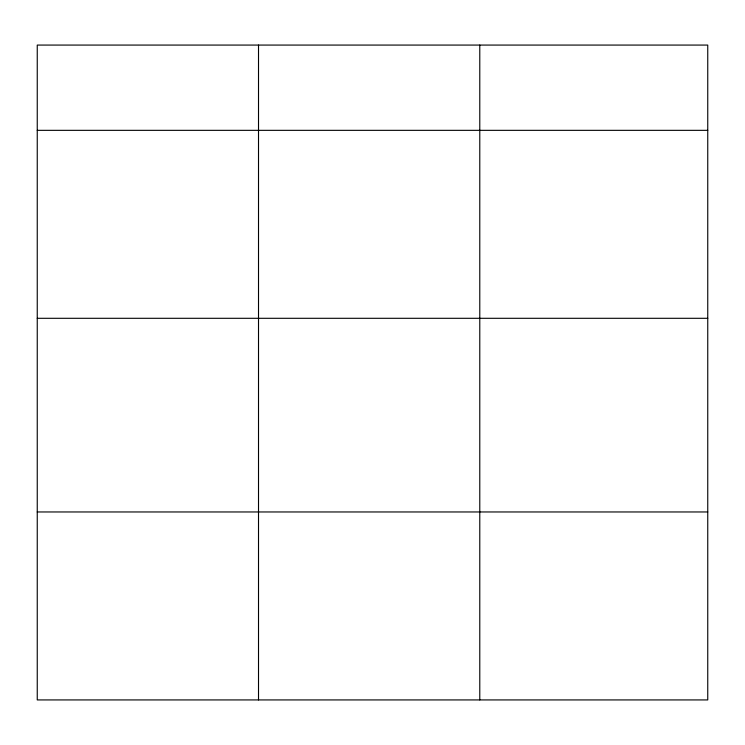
<?xml version="1.0" encoding="UTF-8"?>
<svg xmlns="http://www.w3.org/2000/svg" width="745" height="745" viewBox="0 0 745 745"><rect width="100%" height="100%" fill="white"/><g stroke="black" fill="none" stroke-linecap="round" stroke-linejoin="round"><path stroke-width="1.12" d="M707.75 318.301L707.75 45.072L37.25 45.072L37.25 699.928L707.75 699.928L707.75 318.301L37.25 318.301M37.25 130.338L707.75 130.338M37.25 511.964L707.75 511.964M479.78 45.072L479.78 699.928M258.515 45.072L258.515 699.928"/></g></svg>
